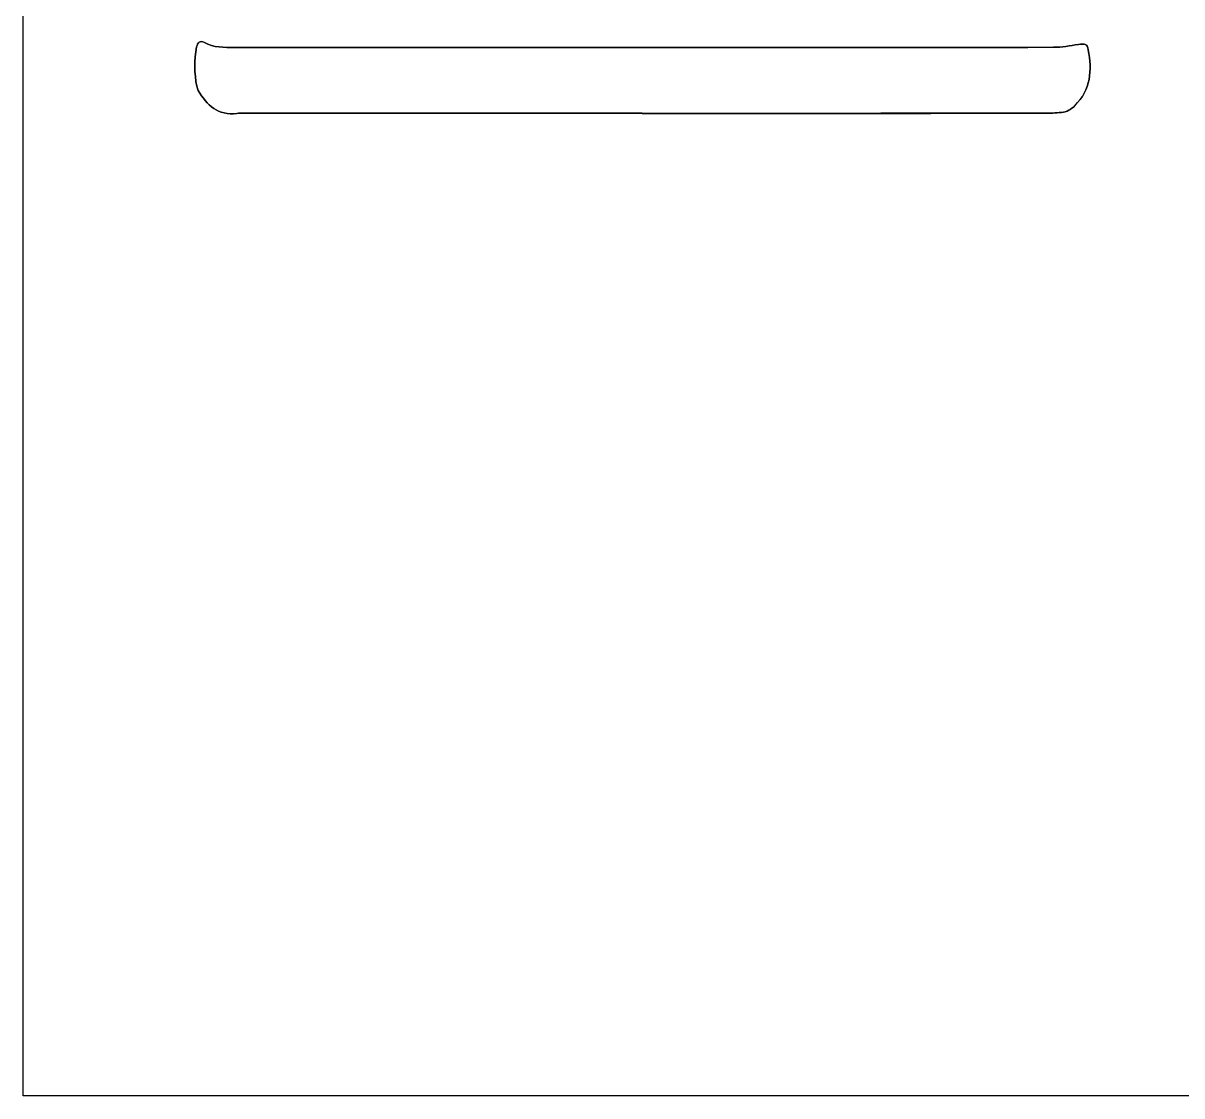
# Model space of a CAD drawing. Extents: x 0 to 300, y 0 to 232.
# Drawn here: x 0 to 72.4, y 0 to 67.1 of the extents above; entities that cross this region are included whole.
import ezdxf

# ---------------------------------------------------------------- set-up
doc = ezdxf.new("R2010")
doc.units = 0
doc.layers.get('0').update_dxf_attribs({"linetype": 'CONTINUOUS'})

msp = doc.modelspace()

# ---------------------------------------------------------------- linework, layer by layer
at = {"color": 7}
for points in [[(38.69694, 61.440232), (38.69694, 61.440089)], [(38.69694, 61.440089), (38.69694, 61.438658)], [(38.69694, 61.439946), (38.69694, 61.440089)]]:
    msp.add_lwpolyline(points, dxfattribs=at)
for points in [[(0, 0.000005), (0, 77.290004), (0, 154.580004), (0, 231.870004)], [(10.845583, 65.587615), (10.901244, 65.872645), (11.064793, 66.0133), (11.32979, 65.864918)], [(11.329933, 65.864775), (11.064936, 66.013013), (10.901387, 65.872502), (10.845726, 65.587472)], [(10.854168, 63.131809), (10.698775, 63.949409), (10.685611, 64.768155), (10.845583, 65.587615)], [(10.845726, 65.587472), (10.685754, 64.767868), (10.698919, 63.949266), (10.854311, 63.131666)], [(11.32979, 65.864918), (11.922601, 65.533528), (12.565205, 65.560285), (13.203661, 65.560142)], [(13.203804, 65.559999), (12.565348, 65.560142), (11.922601, 65.533242), (11.329933, 65.864775)], [(13.203661, 65.560142), (30.276686, 65.557996), (47.349855, 65.557281), (64.42288, 65.567011)], [(64.423023, 65.566867), (47.349998, 65.557281), (30.276829, 65.557853), (13.203804, 65.559999)], [(64.42288, 65.567011), (64.942144, 65.567011), (65.46384, 65.666456), (65.979955, 65.747873)], [(65.980099, 65.74773), (65.463983, 65.666456), (64.942287, 65.567154), (64.423023, 65.566867)], [(66.594086, 65.419345), (66.834472, 64.132847), (66.763787, 62.916892), (65.75445, 61.918572)], [(65.754593, 61.918429), (66.76393, 62.916749), (66.834472, 64.132704), (66.594229, 65.419201)], [(65.979955, 65.747873), (66.377881, 65.810545), (66.527693, 65.774344), (66.594086, 65.419345)], [(66.594229, 65.419201), (66.52798, 65.774058), (66.378024, 65.810402), (65.980099, 65.74773)], [(10.950752, 62.876684), (10.905966, 62.95481), (10.870909, 63.043667), (10.854168, 63.131809)], [(10.854311, 63.131666), (10.871052, 63.043524), (10.906109, 62.954667), (10.950895, 62.876541)], [(13.362201, 61.438372), (12.175436, 61.276397), (11.484181, 61.945473), (10.950752, 62.876684)], [(10.950895, 62.876541), (11.484324, 61.94533), (12.175579, 61.276254), (13.362344, 61.438228)], [(65.75445, 61.918572), (65.512346, 61.679187), (65.253931, 61.523222), (64.921253, 61.498182)], [(64.921396, 61.498039), (65.254074, 61.523222), (65.51249, 61.679187), (65.754593, 61.918429)], [(13.567961, 61.440089), (13.499422, 61.440089), (13.429595, 61.447672), (13.362201, 61.438372)], [(13.362344, 61.438228), (13.429738, 61.447386), (13.499565, 61.439946), (13.568104, 61.439946)], [(38.69694, 61.440089), (30.320614, 61.440089), (21.944287, 61.440089), (13.567961, 61.440089)], [(13.568104, 61.439946), (21.944287, 61.439946), (30.320614, 61.439946), (38.69694, 61.439946)], [(63.82592, 61.441233), (55.449451, 61.438228), (47.073267, 61.438801), (38.696797, 61.438801)], [(38.696797, 61.438801), (38.69694, 61.438801), (38.69694, 61.440232), (38.69694, 61.440232)], [(38.69694, 61.438658), (47.07341, 61.438658), (55.449594, 61.437227), (63.826063, 61.44109)], [(64.921253, 61.498182), (64.556667, 61.470709), (64.191079, 61.441376), (63.82592, 61.441233)], [(63.826063, 61.44109), (64.191222, 61.44109), (64.55681, 61.470566), (64.921396, 61.498039)], [(300.002416, 0.000005), (200.001611, 0.000005), (100.000805, 0.000005), (0, 0.000005)]]:
    msp.add_open_spline(points, degree=3, dxfattribs=at)

doc.saveas('drawing.dxf')
